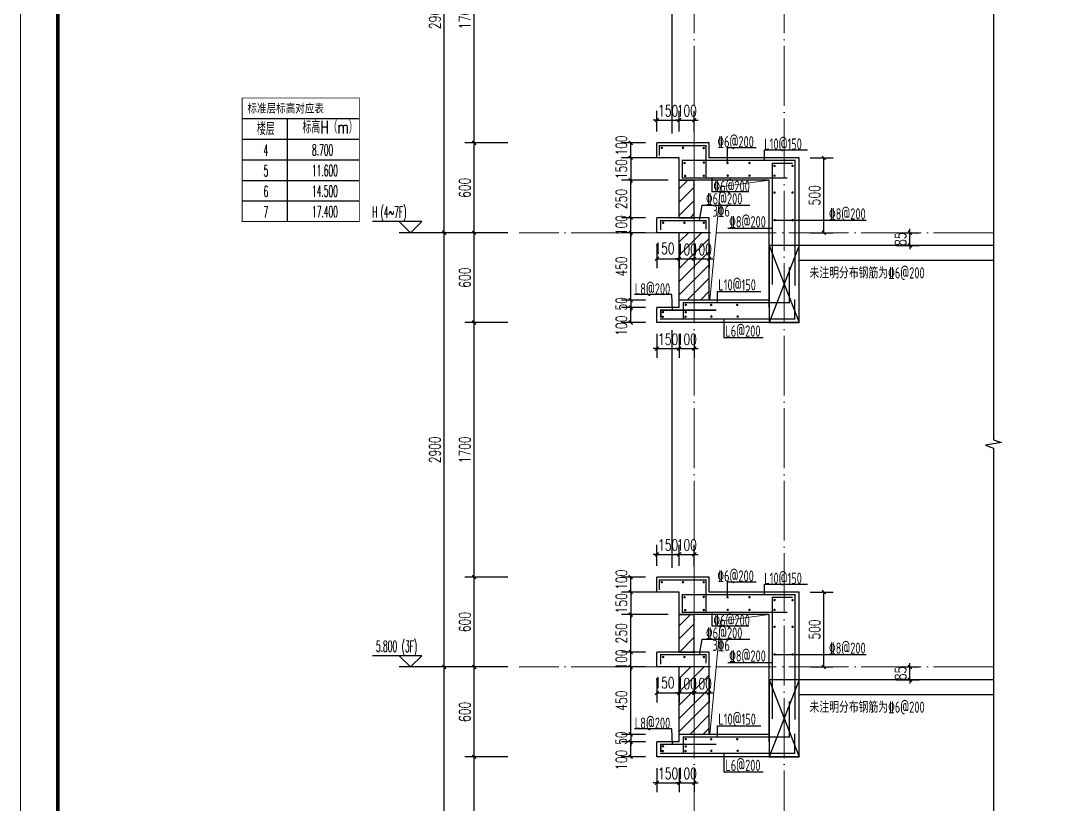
# Model space of a CAD drawing. Extents: x -1712635 to -854203, y -534641 to -21985.
# Drawn here: x -1029527 to -1022681, y -159009 to -153773 of the extents above; entities that cross this region are included whole.
import ezdxf

# ---------------------------------------------------------------- set-up
doc = ezdxf.new("R2010")
doc.units = 0
doc.header["$LTSCALE"] = 1000
doc.linetypes.add('DOTE', pattern=[2.42, 2, -0.2, 0.02, -0.2])
doc.layers.get('0').update_dxf_attribs({"linetype": 'CONTINUOUS'})
doc.layers.get('Defpoints').update_dxf_attribs({"linetype": 'CONTINUOUS'})
for name, color, linetype in [('C-Sheet-图框', 101, 'CONTINUOUS'), ('DIM_ELEV', 3, 'CONTINUOUS'), ('DIM_SYMB', 3, 'CONTINUOUS'), ('PUB_DIM', 3, 'CONTINUOUS'), ('PUB_TEXT', 2, 'CONTINUOUS'), ('REIN', 6, 'CONTINUOUS'), ('S-大样-砼线', 7, 'CONTINUOUS'), ('S-引出线', 40, 'CONTINUOUS'), ('TEXT', 2, 'CONTINUOUS'), ('WALL', 2, 'CONTINUOUS'), ('看线', 251, 'CONTINUOUS')]:
    doc.layers.add(name, color=color, linetype=linetype)
for name, color, linetype, lineweight in [('DOTE', 19, 'DOTE', 9), ('PUB_HATCH', 8, 'CONTINUOUS', 9), ('图框', 9, 'CONTINUOUS', 18), ('立面-洞口示意', 152, 'CONTINUOUS', 13)]:
    doc.layers.add(name, color=color, linetype=linetype, lineweight=lineweight)
doc.styles.add('_TCH_DIM', font='SIMPLEX.shx', dxfattribs={"width": 0.7, "bigfont": 'GBCBIG.shx'})
doc.styles.add('_TCH_DIM_T3', font='SIMPLEX', dxfattribs={"width": 0.705882, "bigfont": 'GBCBIG'})
doc.styles.add('TSSD_REIN', font='tssdeng.shx', dxfattribs={"width": 0.7, "height": 300, "bigfont": 'tssdchn.shx'})
doc.styles.add('w', font='tssdeng.shx', dxfattribs={"width": 0.8, "bigfont": 'tssdchn.shx'})
doc.styles.add('宋体', font='', dxfattribs={"height": 50})
doc.styles.get('宋体').set_extended_font_data('SimSun')
doc.dimstyles.new('_TCH_ARCH&&25', dxfattribs={"dimtxt": 74.375, "dimasz": 25, "dimexe": 62.5, "dimexo": 75, "dimgap": 25, "dimtad": 1, "dimdec": 0, "dimzin": 0, "dimdsep": 46, "dimtxsty": '_TCH_DIM_T3', "dimblk": 'ARCHTICK', "dimcen": 0.09, "dimclrt": 7, "dimazin": 0, "dimtfac": 1, "dimtdec": 0, "dimtix": 1, "dimtmove": 2, "dimatfit": 3, "dimldrblk": 'ARCHTICK', "dimfxl": 0, "dimtolj": 1, "dimtzin": 0, "dimarcsym": 0})
pattern_1 = [(45, (0, 44.88), (-44.1941915, 44.1941915), [])]

# ---------------------------------------------------------------- blocks, each defined once
blk = doc.blocks.new('GFDDDDRG')
at = {"layer": '图框'}
blk.add_lwpolyline([(923310, -107437), (923310, -159999), (893610, -159999), (893610, -107437)], close=True, dxfattribs=at)
blk.add_lwpolyline([(923310, -107437), (923310, -159999), (893610, -159999), (893610, -107437)], close=True, dxfattribs=at)
at = {"layer": '图框', "const_width": 50}
blk.add_lwpolyline([(894110, -159499), (922810, -159499), (922810, -108687), (894110, -108687)], close=True, dxfattribs=at)
blk = doc.blocks.new('_ArchTick')
at = {"color": 0, "const_width": 0.35}
blk.add_lwpolyline([(-0.5, -0.5), (0.5, 0.5)], dxfattribs=at)
blk = doc.blocks.new('*D2967')
at = {"layer": 'Defpoints', "color": 0}
for p in [(-1026496.6, -158690.5), (-1026196.6, -158690.5), (-1026196.6, -160390.5)]:
    blk.add_point(p, dxfattribs=at)
at = {"layer": 'PUB_DIM', "color": 0, "lineweight": -2}
for p, q in [((-1026271.6, -158690.5), (-1026559.1, -158690.5)), ((-1026496.6, -160390.5), (-1026496.6, -158690.5)), ((-1026271.6, -160390.5), (-1026559.1, -160390.5))]:
    blk.add_line(p, q, dxfattribs=at)
at = {"layer": 'PUB_DIM', "color": 0, "lineweight": -2, "xscale": 25, "yscale": 25, "zscale": 25}
for p, rotation in [((-1026496.6, -158690.5), 90), ((-1026496.6, -160390.5), 270)]:
    blk.add_blockref('_ArchTick', p, dxfattribs=dict(at, rotation=rotation))
at = {"layer": 'PUB_DIM', "color": 7, "insert": (-1026558.8, -159540.5), "char_height": 74.38, "attachment_point": 5, "rotation": 90, "style": '_TCH_DIM_T3'}
blk.add_mtext('\\A1;1700', dxfattribs=at)
blk = doc.blocks.new('*D2968')
at = {"layer": 'Defpoints', "color": 0}
for p in [(-1026496.6, -158090.5), (-1026196.6, -158090.5), (-1026196.6, -158690.5)]:
    blk.add_point(p, dxfattribs=at)
at = {"layer": 'PUB_DIM', "color": 0, "lineweight": -2}
for p, q in [((-1026271.6, -158090.5), (-1026559.1, -158090.5)), ((-1026496.6, -158690.5), (-1026496.6, -158090.5)), ((-1026271.6, -158690.5), (-1026559.1, -158690.5))]:
    blk.add_line(p, q, dxfattribs=at)
at = {"layer": 'PUB_DIM', "color": 0, "lineweight": -2, "xscale": 25, "yscale": 25, "zscale": 25}
for p, rotation in [((-1026496.6, -158090.5), 90), ((-1026496.6, -158690.5), 270)]:
    blk.add_blockref('_ArchTick', p, dxfattribs=dict(at, rotation=rotation))
at = {"layer": 'PUB_DIM', "color": 7, "insert": (-1026558.8, -158390.5), "char_height": 74.38, "attachment_point": 5, "rotation": 90, "style": '_TCH_DIM_T3'}
blk.add_mtext('\\A1;600', dxfattribs=at)
blk = doc.blocks.new('*D2969')
at = {"layer": 'Defpoints', "color": 0}
for p in [(-1026496.6, -157490.5), (-1026196.6, -157490.5), (-1026196.6, -158090.5)]:
    blk.add_point(p, dxfattribs=at)
at = {"layer": 'PUB_DIM', "color": 0, "lineweight": -2}
for p, q in [((-1026271.6, -157490.5), (-1026559.1, -157490.5)), ((-1026496.6, -158090.5), (-1026496.6, -157490.5)), ((-1026271.6, -158090.5), (-1026559.1, -158090.5))]:
    blk.add_line(p, q, dxfattribs=at)
at = {"layer": 'PUB_DIM', "color": 0, "lineweight": -2, "xscale": 25, "yscale": 25, "zscale": 25}
for p, rotation in [((-1026496.6, -157490.5), 90), ((-1026496.6, -158090.5), 270)]:
    blk.add_blockref('_ArchTick', p, dxfattribs=dict(at, rotation=rotation))
at = {"layer": 'PUB_DIM', "color": 7, "insert": (-1026558.8, -157790.5), "char_height": 74.38, "attachment_point": 5, "rotation": 90, "style": '_TCH_DIM_T3'}
blk.add_mtext('\\A1;600', dxfattribs=at)
blk = doc.blocks.new('*D2970')
at = {"layer": 'Defpoints', "color": 0}
for p in [(-1026496.6, -155790.5), (-1026196.6, -155790.5), (-1026196.6, -157490.5)]:
    blk.add_point(p, dxfattribs=at)
at = {"layer": 'PUB_DIM', "color": 0, "lineweight": -2}
for p, q in [((-1026271.6, -155790.5), (-1026559.1, -155790.5)), ((-1026496.6, -157490.5), (-1026496.6, -155790.5)), ((-1026271.6, -157490.5), (-1026559.1, -157490.5))]:
    blk.add_line(p, q, dxfattribs=at)
at = {"layer": 'PUB_DIM', "color": 0, "lineweight": -2, "xscale": 25, "yscale": 25, "zscale": 25}
for p, rotation in [((-1026496.6, -155790.5), 90), ((-1026496.6, -157490.5), 270)]:
    blk.add_blockref('_ArchTick', p, dxfattribs=dict(at, rotation=rotation))
at = {"layer": 'PUB_DIM', "color": 7, "insert": (-1026558.8, -156640.5), "char_height": 74.38, "attachment_point": 5, "rotation": 90, "style": '_TCH_DIM_T3'}
blk.add_mtext('\\A1;1700', dxfattribs=at)
blk = doc.blocks.new('*D2971')
at = {"layer": 'Defpoints', "color": 0}
for p in [(-1026496.6, -155190.5), (-1026196.6, -155190.5), (-1026196.6, -155790.5)]:
    blk.add_point(p, dxfattribs=at)
at = {"layer": 'PUB_DIM', "color": 0, "lineweight": -2}
for p, q in [((-1026271.6, -155190.5), (-1026559.1, -155190.5)), ((-1026496.6, -155790.5), (-1026496.6, -155190.5)), ((-1026271.6, -155790.5), (-1026559.1, -155790.5))]:
    blk.add_line(p, q, dxfattribs=at)
at = {"layer": 'PUB_DIM', "color": 0, "lineweight": -2, "xscale": 25, "yscale": 25, "zscale": 25}
for p, rotation in [((-1026496.6, -155190.5), 90), ((-1026496.6, -155790.5), 270)]:
    blk.add_blockref('_ArchTick', p, dxfattribs=dict(at, rotation=rotation))
at = {"layer": 'PUB_DIM', "color": 7, "insert": (-1026558.8, -155490.5), "char_height": 74.38, "attachment_point": 5, "rotation": 90, "style": '_TCH_DIM_T3'}
blk.add_mtext('\\A1;600', dxfattribs=at)
blk = doc.blocks.new('*D2972')
at = {"layer": 'Defpoints', "color": 0}
for p in [(-1026496.6, -154590.5), (-1026196.6, -154590.5), (-1026196.6, -155190.5)]:
    blk.add_point(p, dxfattribs=at)
at = {"layer": 'PUB_DIM', "color": 0, "lineweight": -2}
for p, q in [((-1026271.6, -154590.5), (-1026559.1, -154590.5)), ((-1026496.6, -155190.5), (-1026496.6, -154590.5)), ((-1026271.6, -155190.5), (-1026559.1, -155190.5))]:
    blk.add_line(p, q, dxfattribs=at)
at = {"layer": 'PUB_DIM', "color": 0, "lineweight": -2, "xscale": 25, "yscale": 25, "zscale": 25}
for p, rotation in [((-1026496.6, -154590.5), 90), ((-1026496.6, -155190.5), 270)]:
    blk.add_blockref('_ArchTick', p, dxfattribs=dict(at, rotation=rotation))
at = {"layer": 'PUB_DIM', "color": 7, "insert": (-1026558.8, -154890.5), "char_height": 74.38, "attachment_point": 5, "rotation": 90, "style": '_TCH_DIM_T3'}
blk.add_mtext('\\A1;600', dxfattribs=at)
blk = doc.blocks.new('*D2973')
at = {"layer": 'Defpoints', "color": 0}
for p in [(-1026496.6, -152890.5), (-1026196.6, -152890.5), (-1026196.6, -154590.5)]:
    blk.add_point(p, dxfattribs=at)
at = {"layer": 'PUB_DIM', "color": 0, "lineweight": -2}
for p, q in [((-1026271.6, -152890.5), (-1026559.1, -152890.5)), ((-1026496.6, -154590.5), (-1026496.6, -152890.5)), ((-1026271.6, -154590.5), (-1026559.1, -154590.5))]:
    blk.add_line(p, q, dxfattribs=at)
at = {"layer": 'PUB_DIM', "color": 0, "lineweight": -2, "xscale": 25, "yscale": 25, "zscale": 25}
for p, rotation in [((-1026496.6, -152890.5), 90), ((-1026496.6, -154590.5), 270)]:
    blk.add_blockref('_ArchTick', p, dxfattribs=dict(at, rotation=rotation))
at = {"layer": 'PUB_DIM', "color": 7, "insert": (-1026558.8, -153740.5), "char_height": 74.38, "attachment_point": 5, "rotation": 90, "style": '_TCH_DIM_T3'}
blk.add_mtext('\\A1;1700', dxfattribs=at)
blk = doc.blocks.new('*D2979')
at = {"layer": 'Defpoints', "color": 0}
for p in [(-1026696.6, -158090.5), (-1026196.6, -158090.5), (-1026196.6, -160990.5)]:
    blk.add_point(p, dxfattribs=at)
at = {"layer": 'PUB_DIM', "color": 0, "lineweight": -2}
for p, q in [((-1026271.6, -158090.5), (-1026759.1, -158090.5)), ((-1026696.6, -160990.5), (-1026696.6, -158090.5)), ((-1026271.6, -160990.5), (-1026759.1, -160990.5))]:
    blk.add_line(p, q, dxfattribs=at)
at = {"layer": 'PUB_DIM', "color": 0, "lineweight": -2, "xscale": 25, "yscale": 25, "zscale": 25}
for p, rotation in [((-1026696.6, -158090.5), 90), ((-1026696.6, -160990.5), 270)]:
    blk.add_blockref('_ArchTick', p, dxfattribs=dict(at, rotation=rotation))
at = {"layer": 'PUB_DIM', "color": 7, "insert": (-1026758.8, -159540.5), "char_height": 74.38, "attachment_point": 5, "rotation": 90, "style": '_TCH_DIM_T3'}
blk.add_mtext('\\A1;2900', dxfattribs=at)
blk = doc.blocks.new('*D2980')
at = {"layer": 'Defpoints', "color": 0}
for p in [(-1026696.6, -155190.5), (-1026196.6, -155190.5), (-1026196.6, -158090.5)]:
    blk.add_point(p, dxfattribs=at)
at = {"layer": 'PUB_DIM', "color": 0, "lineweight": -2}
for p, q in [((-1026271.6, -155190.5), (-1026759.1, -155190.5)), ((-1026696.6, -158090.5), (-1026696.6, -155190.5)), ((-1026271.6, -158090.5), (-1026759.1, -158090.5))]:
    blk.add_line(p, q, dxfattribs=at)
at = {"layer": 'PUB_DIM', "color": 0, "lineweight": -2, "xscale": 25, "yscale": 25, "zscale": 25}
for p, rotation in [((-1026696.6, -155190.5), 90), ((-1026696.6, -158090.5), 270)]:
    blk.add_blockref('_ArchTick', p, dxfattribs=dict(at, rotation=rotation))
at = {"layer": 'PUB_DIM', "color": 7, "insert": (-1026758.8, -156640.5), "char_height": 74.38, "attachment_point": 5, "rotation": 90, "style": '_TCH_DIM_T3'}
blk.add_mtext('\\A1;2900', dxfattribs=at)
blk = doc.blocks.new('*D2981')
at = {"layer": 'Defpoints', "color": 0}
for p in [(-1026696.6, -152290.5), (-1026196.6, -152290.5), (-1026196.6, -155190.5)]:
    blk.add_point(p, dxfattribs=at)
at = {"layer": 'PUB_DIM', "color": 0, "lineweight": -2}
for p, q in [((-1026271.6, -152290.5), (-1026759.1, -152290.5)), ((-1026696.6, -155190.5), (-1026696.6, -152290.5)), ((-1026271.6, -155190.5), (-1026759.1, -155190.5))]:
    blk.add_line(p, q, dxfattribs=at)
at = {"layer": 'PUB_DIM', "color": 0, "lineweight": -2, "xscale": 25, "yscale": 25, "zscale": 25}
for p, rotation in [((-1026696.6, -152290.5), 90), ((-1026696.6, -155190.5), 270)]:
    blk.add_blockref('_ArchTick', p, dxfattribs=dict(at, rotation=rotation))
at = {"layer": 'PUB_DIM', "color": 7, "insert": (-1026758.8, -153740.5), "char_height": 74.38, "attachment_point": 5, "rotation": 90, "style": '_TCH_DIM_T3'}
blk.add_mtext('\\A1;2900', dxfattribs=at)
blk = doc.blocks.new('20210902.15310509')
at = {"layer": 'DOTE', "color": 1, "linetype": 'DOTE', "ltscale": 0.2}
for p, q in [((79213.2, -133245.9), (79213.2, -115565.9)), ((79813.2, -133245.9), (79813.2, -115565.9)), ((81211.7, -123445.9), (78043, -123445.9)), ((81211.7, -126345.9), (78043, -126345.9))]:
    blk.add_line(p, q, dxfattribs=at)
blk = doc.blocks.new('*D2781')
at = {"layer": 'Defpoints', "color": 0}
for p in [(1114128.3, 465143.4), (1114278.3, 465143.4), (1114278.3, 464969.7)]:
    blk.add_point(p, dxfattribs=at)
at = {"layer": 'PUB_DIM', "color": 0, "lineweight": -2}
for p, q in [((1114128.3, 465068.4), (1114128.3, 464907.2)), ((1114278.3, 465068.4), (1114278.3, 464907.2)), ((1114128.3, 464969.7), (1114278.3, 464969.7))]:
    blk.add_line(p, q, dxfattribs=at)
at = {"layer": 'PUB_DIM', "color": 0, "lineweight": -2, "xscale": 25, "yscale": 25, "zscale": 25, "rotation": 180}
blk.add_blockref('_ArchTick', (1114128.3, 464969.7), dxfattribs=at)
at = {"layer": 'PUB_DIM', "color": 0, "lineweight": -2, "xscale": 25, "yscale": 25, "zscale": 25}
blk.add_blockref('_ArchTick', (1114278.3, 464969.7), dxfattribs=at)
at = {"layer": 'PUB_DIM', "color": 7, "insert": (1114178.9, 465038.4), "char_height": 74.38, "attachment_point": 5, "style": '_TCH_DIM_T3'}
blk.add_mtext('\\A1;150', dxfattribs=at)
blk = doc.blocks.new('*D2782')
at = {"layer": 'Defpoints', "color": 0}
for p in [(1114278.3, 465143.4), (1114378.3, 465143.4), (1114378.3, 464969.7)]:
    blk.add_point(p, dxfattribs=at)
at = {"layer": 'PUB_DIM', "color": 0, "lineweight": -2}
for p, q in [((1114278.3, 465068.4), (1114278.3, 464907.2)), ((1114378.3, 465068.4), (1114378.3, 464907.2)), ((1114278.3, 464969.7), (1114253.3, 464969.7)), ((1114278.3, 464969.7), (1114378.3, 464969.7)), ((1114378.3, 464969.7), (1114403.3, 464969.7))]:
    blk.add_line(p, q, dxfattribs=at)
at = {"layer": 'PUB_DIM', "color": 0, "lineweight": -2, "xscale": 25, "yscale": 25, "zscale": 25}
blk.add_blockref('_ArchTick', (1114278.3, 464969.7), dxfattribs=at)
at = {"layer": 'PUB_DIM', "color": 0, "lineweight": -2, "xscale": 25, "yscale": 25, "zscale": 25, "rotation": 180}
blk.add_blockref('_ArchTick', (1114378.3, 464969.7), dxfattribs=at)
at = {"layer": 'PUB_DIM', "color": 7, "insert": (1114328.3, 465031.8), "char_height": 74.38, "attachment_point": 5, "style": '_TCH_DIM_T3'}
blk.add_mtext('\\A1;100', dxfattribs=at)
blk = doc.blocks.new('*D2783')
at = {"layer": 'Defpoints', "color": 0}
for p in [(1114378.3, 465143.4), (1114478.3, 465143.4), (1114478.3, 464969.7)]:
    blk.add_point(p, dxfattribs=at)
at = {"layer": 'PUB_DIM', "color": 0, "lineweight": -2}
for p, q in [((1114378.3, 465068.4), (1114378.3, 464907.2)), ((1114478.3, 465068.4), (1114478.3, 464907.2)), ((1114378.3, 464969.7), (1114353.3, 464969.7)), ((1114378.3, 464969.7), (1114478.3, 464969.7)), ((1114478.3, 464969.7), (1114503.3, 464969.7))]:
    blk.add_line(p, q, dxfattribs=at)
at = {"layer": 'PUB_DIM', "color": 0, "lineweight": -2, "xscale": 25, "yscale": 25, "zscale": 25}
blk.add_blockref('_ArchTick', (1114378.3, 464969.7), dxfattribs=at)
at = {"layer": 'PUB_DIM', "color": 0, "lineweight": -2, "xscale": 25, "yscale": 25, "zscale": 25, "rotation": 180}
blk.add_blockref('_ArchTick', (1114478.3, 464969.7), dxfattribs=at)
at = {"layer": 'PUB_DIM', "color": 7, "insert": (1114428.3, 465031.8), "char_height": 74.38, "attachment_point": 5, "style": '_TCH_DIM_T3'}
blk.add_mtext('\\A1;100', dxfattribs=at)
blk = doc.blocks.new('*D2784')
at = {"layer": 'Defpoints', "color": 0}
for p in [(1115078.3, 465643.4), (1115244.2, 465643.4), (1115078.3, 465143.4)]:
    blk.add_point(p, dxfattribs=at)
at = {"layer": 'PUB_DIM', "color": 0, "lineweight": -2}
for p, q in [((1115153.3, 465643.4), (1115306.7, 465643.4)), ((1115244.2, 465143.4), (1115244.2, 465643.4)), ((1115153.3, 465143.4), (1115306.7, 465143.4))]:
    blk.add_line(p, q, dxfattribs=at)
at = {"layer": 'PUB_DIM', "color": 0, "lineweight": -2, "xscale": 25, "yscale": 25, "zscale": 25}
for p, rotation in [((1115244.2, 465643.4), 90), ((1115244.2, 465143.4), 270)]:
    blk.add_blockref('_ArchTick', p, dxfattribs=dict(at, rotation=rotation))
at = {"layer": 'PUB_DIM', "color": 7, "insert": (1115182, 465393.4), "char_height": 74.38, "attachment_point": 5, "rotation": 90, "style": '_TCH_DIM_T3'}
blk.add_mtext('\\A1;500', dxfattribs=at)
blk = doc.blocks.new('*D2785')
at = {"layer": 'Defpoints', "color": 0}
for p in [(1113953.7, 465743.4), (1114128.3, 465743.4), (1114128.3, 465643.4)]:
    blk.add_point(p, dxfattribs=at)
at = {"layer": 'PUB_DIM', "color": 0, "lineweight": -2}
for p, q in [((1114053.3, 465743.4), (1113891.2, 465743.4)), ((1113953.7, 465643.4), (1113953.7, 465743.4)), ((1114053.3, 465643.4), (1113891.2, 465643.4))]:
    blk.add_line(p, q, dxfattribs=at)
at = {"layer": 'PUB_DIM', "color": 0, "lineweight": -2, "xscale": 25, "yscale": 25, "zscale": 25}
for p, rotation in [((1113953.7, 465743.4), 90), ((1113953.7, 465643.4), 270)]:
    blk.add_blockref('_ArchTick', p, dxfattribs=dict(at, rotation=rotation))
at = {"layer": 'PUB_DIM', "color": 7, "insert": (1113891.5, 465726.1), "char_height": 74.38, "attachment_point": 5, "rotation": 90, "style": '_TCH_DIM_T3'}
blk.add_mtext('\\A1;100', dxfattribs=at)
blk = doc.blocks.new('*D2786')
at = {"layer": 'Defpoints', "color": 0}
for p in [(1113953.7, 465493.4), (1114128.3, 465493.4), (1114128.3, 465243.4)]:
    blk.add_point(p, dxfattribs=at)
at = {"layer": 'PUB_DIM', "color": 0, "lineweight": -2}
for p, q in [((1114053.3, 465493.4), (1113891.2, 465493.4)), ((1113953.7, 465243.4), (1113953.7, 465493.4)), ((1114053.3, 465243.4), (1113891.2, 465243.4))]:
    blk.add_line(p, q, dxfattribs=at)
at = {"layer": 'PUB_DIM', "color": 0, "lineweight": -2, "xscale": 25, "yscale": 25, "zscale": 25}
for p, rotation in [((1113953.7, 465493.4), 90), ((1113953.7, 465243.4), 270)]:
    blk.add_blockref('_ArchTick', p, dxfattribs=dict(at, rotation=rotation))
at = {"layer": 'PUB_DIM', "color": 7, "insert": (1113891.5, 465368.4), "char_height": 74.38, "attachment_point": 5, "rotation": 90, "style": '_TCH_DIM_T3'}
blk.add_mtext('\\A1;250', dxfattribs=at)
blk = doc.blocks.new('*D2787')
at = {"layer": 'Defpoints', "color": 0}
for p in [(1113953.7, 465243.4), (1114128.3, 465243.4), (1114128.3, 465143.4)]:
    blk.add_point(p, dxfattribs=at)
at = {"layer": 'PUB_DIM', "color": 0, "lineweight": -2}
for p, q in [((1113953.7, 465243.4), (1113953.7, 465268.4)), ((1114053.3, 465243.4), (1113891.2, 465243.4)), ((1113953.7, 465143.4), (1113953.7, 465243.4)), ((1114053.3, 465143.4), (1113891.2, 465143.4)), ((1113953.7, 465143.4), (1113953.7, 465118.4))]:
    blk.add_line(p, q, dxfattribs=at)
at = {"layer": 'PUB_DIM', "color": 0, "lineweight": -2, "xscale": 25, "yscale": 25, "zscale": 25}
for p, rotation in [((1113953.7, 465243.4), 270), ((1113953.7, 465143.4), 90)]:
    blk.add_blockref('_ArchTick', p, dxfattribs=dict(at, rotation=rotation))
at = {"layer": 'PUB_DIM', "color": 7, "insert": (1113891.5, 465193.4), "char_height": 74.38, "attachment_point": 5, "rotation": 90, "style": '_TCH_DIM_T3'}
blk.add_mtext('\\A1;100', dxfattribs=at)
blk = doc.blocks.new('*D2788')
at = {"layer": 'Defpoints', "color": 0}
for p in [(1113953.7, 465143.4), (1114128.3, 465143.4), (1114128.3, 464693.4)]:
    blk.add_point(p, dxfattribs=at)
at = {"layer": 'PUB_DIM', "color": 0, "lineweight": -2}
for p, q in [((1114053.3, 465143.4), (1113891.2, 465143.4)), ((1113953.7, 464693.4), (1113953.7, 465143.4)), ((1114053.3, 464693.4), (1113891.2, 464693.4))]:
    blk.add_line(p, q, dxfattribs=at)
at = {"layer": 'PUB_DIM', "color": 0, "lineweight": -2, "xscale": 25, "yscale": 25, "zscale": 25}
for p, rotation in [((1113953.7, 465143.4), 90), ((1113953.7, 464693.4), 270)]:
    blk.add_blockref('_ArchTick', p, dxfattribs=dict(at, rotation=rotation))
at = {"layer": 'PUB_DIM', "color": 7, "insert": (1113891.5, 464918.4), "char_height": 74.38, "attachment_point": 5, "rotation": 90, "style": '_TCH_DIM_T3'}
blk.add_mtext('\\A1;450', dxfattribs=at)
blk = doc.blocks.new('*D2789')
at = {"layer": 'Defpoints', "color": 0}
for p in [(1113953.7, 464643.4), (1114128.3, 464643.4), (1114128.3, 464543.4)]:
    blk.add_point(p, dxfattribs=at)
at = {"layer": 'PUB_DIM', "color": 0, "lineweight": -2}
for p, q in [((1114053.3, 464643.4), (1113891.2, 464643.4)), ((1113953.7, 464543.4), (1113953.7, 464643.4)), ((1114053.3, 464543.4), (1113891.2, 464543.4))]:
    blk.add_line(p, q, dxfattribs=at)
at = {"layer": 'PUB_DIM', "color": 0, "lineweight": -2, "xscale": 25, "yscale": 25, "zscale": 25}
for p, rotation in [((1113953.7, 464643.4), 90), ((1113953.7, 464543.4), 270)]:
    blk.add_blockref('_ArchTick', p, dxfattribs=dict(at, rotation=rotation))
at = {"layer": 'PUB_DIM', "color": 7, "insert": (1113891.5, 464522.7), "char_height": 74.38, "attachment_point": 5, "rotation": 90, "style": '_TCH_DIM_T3'}
blk.add_mtext('\\A1;100', dxfattribs=at)
blk = doc.blocks.new('*D2790')
at = {"layer": 'Defpoints', "color": 0}
for p in [(1114128.3, 464543.4), (1114278.3, 464543.4), (1114278.3, 464369.7)]:
    blk.add_point(p, dxfattribs=at)
at = {"layer": 'PUB_DIM', "color": 0, "lineweight": -2}
for p, q in [((1114128.3, 464468.4), (1114128.3, 464307.2)), ((1114278.3, 464468.4), (1114278.3, 464307.2)), ((1114128.3, 464369.7), (1114103.3, 464369.7)), ((1114128.3, 464369.7), (1114278.3, 464369.7)), ((1114278.3, 464369.7), (1114303.3, 464369.7))]:
    blk.add_line(p, q, dxfattribs=at)
at = {"layer": 'PUB_DIM', "color": 0, "lineweight": -2, "xscale": 25, "yscale": 25, "zscale": 25}
blk.add_blockref('_ArchTick', (1114128.3, 464369.7), dxfattribs=at)
at = {"layer": 'PUB_DIM', "color": 0, "lineweight": -2, "xscale": 25, "yscale": 25, "zscale": 25, "rotation": 180}
blk.add_blockref('_ArchTick', (1114278.3, 464369.7), dxfattribs=at)
at = {"layer": 'PUB_DIM', "color": 7, "insert": (1114203.3, 464431.8), "char_height": 74.38, "attachment_point": 5, "style": '_TCH_DIM_T3'}
blk.add_mtext('\\A1;150', dxfattribs=at)
blk = doc.blocks.new('*D2791')
at = {"layer": 'Defpoints', "color": 0}
for p in [(1114278.3, 464543.4), (1114378.3, 464543.4), (1114378.3, 464369.7)]:
    blk.add_point(p, dxfattribs=at)
at = {"layer": 'PUB_DIM', "color": 0, "lineweight": -2}
for p, q in [((1114278.3, 464468.4), (1114278.3, 464307.2)), ((1114378.3, 464468.4), (1114378.3, 464307.2)), ((1114278.3, 464369.7), (1114253.3, 464369.7)), ((1114278.3, 464369.7), (1114378.3, 464369.7)), ((1114378.3, 464369.7), (1114403.3, 464369.7))]:
    blk.add_line(p, q, dxfattribs=at)
at = {"layer": 'PUB_DIM', "color": 0, "lineweight": -2, "xscale": 25, "yscale": 25, "zscale": 25}
blk.add_blockref('_ArchTick', (1114278.3, 464369.7), dxfattribs=at)
at = {"layer": 'PUB_DIM', "color": 0, "lineweight": -2, "xscale": 25, "yscale": 25, "zscale": 25, "rotation": 180}
blk.add_blockref('_ArchTick', (1114378.3, 464369.7), dxfattribs=at)
at = {"layer": 'PUB_DIM', "color": 7, "insert": (1114328.3, 464431.8), "char_height": 74.38, "attachment_point": 5, "style": '_TCH_DIM_T3'}
blk.add_mtext('\\A1;100', dxfattribs=at)
blk = doc.blocks.new('*D2792')
at = {"layer": 'Defpoints', "color": 0}
for p in [(1114278.3, 465895.7), (1114128.3, 465743.4), (1114278.3, 465743.4)]:
    blk.add_point(p, dxfattribs=at)
at = {"layer": 'PUB_DIM', "color": 0, "lineweight": -2}
for p, q in [((1114128.3, 465818.4), (1114128.3, 465958.2)), ((1114278.3, 465818.4), (1114278.3, 465958.2)), ((1114128.3, 465895.7), (1114103.3, 465895.7)), ((1114128.3, 465895.7), (1114278.3, 465895.7)), ((1114278.3, 465895.7), (1114303.3, 465895.7))]:
    blk.add_line(p, q, dxfattribs=at)
at = {"layer": 'PUB_DIM', "color": 0, "lineweight": -2, "xscale": 25, "yscale": 25, "zscale": 25}
blk.add_blockref('_ArchTick', (1114128.3, 465895.7), dxfattribs=at)
at = {"layer": 'PUB_DIM', "color": 0, "lineweight": -2, "xscale": 25, "yscale": 25, "zscale": 25, "rotation": 180}
blk.add_blockref('_ArchTick', (1114278.3, 465895.7), dxfattribs=at)
at = {"layer": 'PUB_DIM', "color": 7, "insert": (1114203.3, 465957.9), "char_height": 74.38, "attachment_point": 5, "style": '_TCH_DIM_T3'}
blk.add_mtext('\\A1;150', dxfattribs=at)
blk = doc.blocks.new('*D2793')
at = {"layer": 'Defpoints', "color": 0}
for p in [(1114378.3, 465895.7), (1114278.3, 465743.4), (1114378.3, 465743.4)]:
    blk.add_point(p, dxfattribs=at)
at = {"layer": 'PUB_DIM', "color": 0, "lineweight": -2}
for p, q in [((1114278.3, 465818.4), (1114278.3, 465958.2)), ((1114378.3, 465818.4), (1114378.3, 465958.2)), ((1114278.3, 465895.7), (1114253.3, 465895.7)), ((1114278.3, 465895.7), (1114378.3, 465895.7)), ((1114378.3, 465895.7), (1114403.3, 465895.7))]:
    blk.add_line(p, q, dxfattribs=at)
at = {"layer": 'PUB_DIM', "color": 0, "lineweight": -2, "xscale": 25, "yscale": 25, "zscale": 25}
blk.add_blockref('_ArchTick', (1114278.3, 465895.7), dxfattribs=at)
at = {"layer": 'PUB_DIM', "color": 0, "lineweight": -2, "xscale": 25, "yscale": 25, "zscale": 25, "rotation": 180}
blk.add_blockref('_ArchTick', (1114378.3, 465895.7), dxfattribs=at)
at = {"layer": 'PUB_DIM', "color": 7, "insert": (1114328.3, 465957.9), "char_height": 74.38, "attachment_point": 5, "style": '_TCH_DIM_T3'}
blk.add_mtext('\\A1;100', dxfattribs=at)
blk = doc.blocks.new('*D2794')
at = {"layer": 'Defpoints', "color": 0}
for p in [(1115652.5, 465143.4), (1115818.5, 465143.4), (1115652.5, 465058.4)]:
    blk.add_point(p, dxfattribs=at)
at = {"layer": 'PUB_DIM', "color": 0, "lineweight": -2}
for p, q in [((1115727.5, 465143.4), (1115881, 465143.4)), ((1115818.5, 465143.4), (1115818.5, 465168.4)), ((1115818.5, 465058.4), (1115818.5, 465143.4)), ((1115727.5, 465058.4), (1115881, 465058.4)), ((1115818.5, 465058.4), (1115818.5, 465033.4))]:
    blk.add_line(p, q, dxfattribs=at)
at = {"layer": 'PUB_DIM', "color": 0, "lineweight": -2, "xscale": 25, "yscale": 25, "zscale": 25}
for p, rotation in [((1115818.5, 465143.4), 270), ((1115818.5, 465058.4), 90)]:
    blk.add_blockref('_ArchTick', p, dxfattribs=dict(at, rotation=rotation))
at = {"layer": 'PUB_DIM', "color": 7, "insert": (1115756.3, 465100.9), "char_height": 74.38, "attachment_point": 5, "rotation": 90, "style": '_TCH_DIM_T3'}
blk.add_mtext('\\A1;85', dxfattribs=at)
blk = doc.blocks.new('*D2795')
at = {"layer": 'Defpoints', "color": 0}
for p in [(1114278.3, 465643.4), (1113953.7, 465493.4), (1114278.3, 465493.4)]:
    blk.add_point(p, dxfattribs=at)
at = {"layer": 'PUB_DIM', "color": 0, "lineweight": -2}
for p, q in [((1113953.7, 465643.4), (1113953.7, 465668.4)), ((1114203.3, 465643.4), (1113891.2, 465643.4)), ((1113953.7, 465643.4), (1113953.7, 465493.4)), ((1114203.3, 465493.4), (1113891.2, 465493.4)), ((1113953.7, 465493.4), (1113953.7, 465468.4))]:
    blk.add_line(p, q, dxfattribs=at)
at = {"layer": 'PUB_DIM', "color": 0, "lineweight": -2, "xscale": 25, "yscale": 25, "zscale": 25}
for p, rotation in [((1113953.7, 465643.4), 270), ((1113953.7, 465493.4), 90)]:
    blk.add_blockref('_ArchTick', p, dxfattribs=dict(at, rotation=rotation))
at = {"layer": 'PUB_DIM', "color": 7, "insert": (1113891.5, 465568.4), "char_height": 74.38, "attachment_point": 5, "rotation": 90, "style": '_TCH_DIM_T3'}
blk.add_mtext('\\A1;150', dxfattribs=at)
blk = doc.blocks.new('*D2780')
at = {"layer": 'Defpoints', "color": 0}
for p in [(1113953.7, 464643.4), (1114128.3, 464693.4), (1114128.3, 464643.4)]:
    blk.add_point(p, dxfattribs=at)
at = {"layer": 'PUB_DIM', "color": 0, "lineweight": -2}
for p, q in [((1113953.7, 464693.4), (1113953.7, 464718.4)), ((1114053.3, 464693.4), (1113891.2, 464693.4)), ((1114053.3, 464643.4), (1113891.2, 464643.4)), ((1113953.7, 464693.4), (1113953.7, 464643.4)), ((1113953.7, 464643.4), (1113953.7, 464618.4))]:
    blk.add_line(p, q, dxfattribs=at)
at = {"layer": 'PUB_DIM', "color": 0, "lineweight": -2, "xscale": 25, "yscale": 25, "zscale": 25}
for p, rotation in [((1113953.7, 464693.4), 270), ((1113953.7, 464643.4), 90)]:
    blk.add_blockref('_ArchTick', p, dxfattribs=dict(at, rotation=rotation))
at = {"layer": 'PUB_DIM', "color": 7, "insert": (1113891.5, 464668.4), "char_height": 74.38, "attachment_point": 5, "rotation": 90, "style": '_TCH_DIM_T3'}
blk.add_mtext('\\A1;50', dxfattribs=at)
blk = doc.blocks.new('FSDFSFSFSFEFSFESF')
at = {"layer": 'PUB_HATCH'}
h = blk.add_hatch(dxfattribs=at)
h.set_pattern_fill('普通砖', color=256, scale=25, style=0)
h.set_pattern_definition(pattern_1)
h.paths.add_polyline_path([(1114378.3, 465493.4), (1114278.3, 465493.4), (1114278.3, 465243.4), (1114378.3, 465243.4)])
h = blk.add_hatch(dxfattribs=at)
h.set_pattern_fill('普通砖', color=256, scale=25, style=0)
h.set_pattern_definition(pattern_1)
h.paths.add_polyline_path([(1114278.3, 464693.4), (1114478.3, 464693.4), (1114478.3, 465143.4), (1114278.3, 465143.4)])
at = {"layer": 'REIN'}
for points in [[(1114144.1, 465657.4, 9, 9, 0), (1114144.1, 465724.6, 9, 9, 0), (1114456.2, 465724.6, 9, 9, 0), (1114456.2, 465508.6, 9, 9, 0), (1114298.9, 465508.6, 9, 9, 0), (1114298.9, 465625.9, 9, 9, 0), (1115051.5, 465625.9, 9, 9, 0), (1115051.5, 464790.8, 9, 9, 0)], [(1114900.4, 464796.4, 9, 9, 0), (1114900.4, 465607.6, 9, 9, 0), (1115035.2, 465607.6, 9, 9, 0)], [(1114148.9, 464567.6, 9, 9, 0), (1115049.3, 464567.6, 9, 9, 0), (1115049.3, 464699.1, 9, 9, 0)]]:
    blk.add_lwpolyline(points, format="xyseb", dxfattribs=at)
at = {"layer": 'REIN', "const_width": 8}
for points in [[(1114157.4, 465710, 1), (1114165.4, 465710, 1)], [(1114298.9, 465710, 1), (1114306.9, 465710, 1)], [(1114437.2, 465709.1, 1), (1114445.2, 465709.1, 1)], [(1114309.1, 465609.1, 1), (1114317.1, 465609.1, 1)], [(1114437.9, 465611.7, 1), (1114445.9, 465611.7, 1)], [(1114596.5, 465609.1, 1), (1114604.5, 465609.1, 1)], [(1114742.5, 465609.1, 1), (1114750.5, 465609.1, 1)], [(1114910.2, 465589.9, 1), (1114918.2, 465589.9, 1)], [(1115030.9, 465589.9, 1), (1115038.9, 465589.9, 1)], [(1114313.7, 465523, 1), (1114321.7, 465523, 1)], [(1114437.9, 465523.9, 1), (1114445.9, 465523.9, 1)], [(1114597.5, 465524.6, 1), (1114605.5, 465524.6, 1)], [(1114742.8, 465524.6, 1), (1114750.8, 465524.6, 1)], [(1114910.1, 465524.6, 1), (1114918.1, 465524.6, 1)], [(1114910.2, 465411.6, 1), (1114918.2, 465411.6, 1)], [(1115030.9, 465411.6, 1), (1115038.9, 465411.6, 1)], [(1114166.7, 465210, 1), (1114174.7, 465210, 1)], [(1114308.2, 465210, 1), (1114316.2, 465210, 1)], [(1114438.2, 465210, 1), (1114446.2, 465210, 1)], [(1114910.2, 465227.4, 1), (1114918.2, 465227.4, 1)], [(1115030.9, 465227.4, 1), (1115038.9, 465227.4, 1)], [(1114317.4, 464662, 1), (1114325.4, 464662, 1)], [(1114487.3, 464661.2, 1), (1114495.3, 464661.2, 1)], [(1114661.3, 464661.2, 1), (1114669.3, 464661.2, 1)], [(1114163.7, 464582, 1), (1114171.7, 464582, 1)], [(1114165.6, 464613.7, 1), (1114173.6, 464613.7, 1)], [(1114315.6, 464582.2, 1), (1114323.6, 464582.2, 1)], [(1114317, 464613.1, 1), (1114325, 464613.1, 1)], [(1114488.3, 464583.6, 1), (1114496.3, 464583.6, 1)], [(1114664.2, 464583.6, 1), (1114672.2, 464583.6, 1)]]:
    blk.add_lwpolyline(points, format="xyb", close=True, dxfattribs=at)
at = {"layer": 'REIN', "const_width": 9}
for points in [[(1114298.9, 465508.6), (1114999, 465508.6)], [(1114153.2, 465161.2), (1114153.2, 465225), (1114457.1, 465225), (1114457.1, 465167)], [(1114305, 464570.6), (1114305, 464676.3), (1115013.8, 464676.3), (1115013.8, 464913.2)], [(1114155, 464575.9), (1114155, 464626.3), (1114526, 464626.3)]]:
    blk.add_lwpolyline(points, dxfattribs=at)
at = {"layer": 'S-大样-砼线'}
for p, q in [((1114878.3, 465058.4), (1115078.3, 464543.4)), ((1115078.3, 465058.4), (1114878.3, 464543.4))]:
    blk.add_line(p, q, dxfattribs=at)
blk.add_lwpolyline([(1115078.3, 465058.4), (1114878.3, 465058.4), (1114878.3, 464543.4), (1115078.3, 464543.4)], close=True, dxfattribs=at)
at = {"layer": 'S-引出线'}
for p, q in [((1114600.5, 465609.1), (1114600.5, 465712.3)), ((1114600.5, 465712.3), (1114792.8, 465712.3)), ((1114495.7, 465508.6), (1114495.7, 465418.8)), ((1114495.7, 465418.8), (1114743.4, 465418.8)), ((1114914.2, 465227.4), (1115526, 465227.4)), ((1114603.2, 465174.4), (1114900.4, 465174.4)), ((1114533.7, 464750.3), (1114822.6, 464750.3)), ((1114533.7, 464676.3), (1114533.7, 464750.3)), ((1114574.8, 464567.6), (1114574.8, 464442.9)), ((1114574.8, 464442.9), (1114838.8, 464442.9))]:
    blk.add_line(p, q, dxfattribs=at)
for points in [[(1114847.1, 465625.9), (1114847.1, 465696.7), (1115134.9, 465696.7)], [(1114413.9, 465225), (1114430.1, 465328.4), (1114748.5, 465328.4)], [(1114233.6, 464626.3), (1114228.9, 464731.5), (1113978.7, 464731.5)]]:
    blk.add_lwpolyline(points, dxfattribs=at)
at = {"layer": 'WALL'}
for p, q in [((1114478.3, 465743.4), (1114128.3, 465743.4)), ((1114128.3, 465643.4), (1114128.3, 465743.4)), ((1114478.3, 465643.4), (1114478.3, 465743.4)), ((1114278.3, 465643.4), (1114128.3, 465643.4)), ((1114278.3, 465643.4), (1114278.3, 465643.4)), ((1114278.3, 465643.4), (1114278.3, 465643.4)), ((1114278.3, 465493.4), (1114278.3, 465643.4)), ((1115078.3, 465643.4), (1114478.3, 465643.4)), ((1115078.3, 465058.4), (1115078.3, 465643.4)), ((1114385, 465493.4), (1114278.3, 465493.4)), ((1114278.3, 465243.4), (1114278.3, 465493.4)), ((1114278.3, 465493.4), (1114378.3, 465493.4)), ((1114378.3, 465243.4), (1114378.3, 465493.4)), ((1114878.3, 465493.4), (1114385, 465493.4)), ((1114878.3, 465058.4), (1114878.3, 465493.4)), ((1114478.3, 465243.4), (1114128.3, 465243.4)), ((1114128.3, 465143.4), (1114128.3, 465243.4)), ((1114278.3, 465243.4), (1114378.3, 465243.4)), ((1114478.3, 465143.4), (1114478.3, 465243.4)), ((1114478.3, 465143.4), (1114128.3, 465143.4)), ((1114278.3, 464643.4), (1114278.3, 465143.4)), ((1114478.3, 464693.4), (1114478.3, 465143.4)), ((1114878.3, 464643.4), (1114878.3, 465058.4)), ((1116376.8, 465058.4), (1115078.3, 465058.4)), ((1116376.8, 464958.4), (1115078.3, 464958.4)), ((1115078.3, 464543.4), (1115078.3, 464958.4)), ((1114278.3, 464643.4), (1114128.3, 464643.4)), ((1114128.3, 464543.4), (1114128.3, 464643.4)), ((1114878.3, 464693.4), (1114278.3, 464693.4)), ((1114278.3, 464643.4), (1114278.3, 464693.4)), ((1115078.3, 464543.4), (1114128.3, 464543.4))]:
    blk.add_line(p, q, dxfattribs=at)
at = {"layer": '看线'}
blk.add_line((1114228.3, 467393.4), (1114228.3, 465805.1), dxfattribs=at)
at = {"layer": '立面-洞口示意'}
blk.add_lwpolyline([(1114482.9, 464693.4), (1114552.4, 465449.9), (1114878.3, 465493.4)], dxfattribs=at)
at = {"layer": 'TEXT', "width": 0.7}
for s, style, p in [('%%1326@200', 'w', (1114532.6, 465713.7)), ('L10@150', 'w', (1114846.1, 465698.2)), ('%%1326@200', 'w', (1114506, 465416.2)), ('%%1326@200', 'w', (1114456.2, 465332.9)), ('3%%1326', 'w', (1114499.6, 465250.8)), ('%%1328@200', 'w', (1114611.2, 465179.4)), ('%%1328@200', 'w', (1115277.9, 465231.6)), ('未注明分布钢筋为%%1326@200', 'TSSD_REIN', (1115148.1, 464837.8)), ('L10@150', 'TSSD_REIN', (1114539.1, 464757.4)), ('L8@200', 'TSSD_REIN', (1113981.5, 464730.9)), ('L6@200', 'TSSD_REIN', (1114586.1, 464449.3))]:
    blk.add_text(s, height=75, rotation=0, dxfattribs=dict(at, style=style)).set_placement(p)
at = {"layer": 'PUB_DIM'}
for p1, p2, distance, picture, middle in [((1114128.3, 465743.4), (1114278.3, 465743.4), 152.3, '*D2792', (1114203.3, 465957.9)), ((1114278.3, 465743.4), (1114378.3, 465743.4), 152.3, '*D2793', (1114328.3, 465957.9)), ((1115078.3, 465143.4), (1115078.3, 465643.4), -166, '*D2784', (1115182, 465393.4)), ((1114128.3, 465243.4), (1114128.3, 465493.4), 174.6, '*D2786', (1113891.5, 465368.4)), ((1114128.3, 465143.4), (1114128.3, 465243.4), 174.6, '*D2787', (1113891.5, 465193.4)), ((1114128.3, 464693.4), (1114128.3, 465143.4), 174.6, '*D2788', (1113891.5, 464918.4)), ((1114278.3, 465143.4), (1114378.3, 465143.4), -173.7, '*D2782', (1114328.3, 465031.8)), ((1114378.3, 465143.4), (1114478.3, 465143.4), -173.7, '*D2783', (1114428.3, 465031.8)), ((1115652.5, 465058.4), (1115652.5, 465143.4), -166, '*D2794', (1115756.3, 465100.9)), ((1114128.3, 464543.4), (1114278.3, 464543.4), -173.7, '*D2790', (1114203.3, 464431.8)), ((1114278.3, 464543.4), (1114378.3, 464543.4), -173.7, '*D2791', (1114328.3, 464431.8))]:
    dim = blk.add_aligned_dim(p1=p1, p2=p2, distance=distance, dimstyle='_TCH_ARCH&&25', dxfattribs=at)
    dim.commit()
    dim.dimension.update_dxf_attribs({"geometry": picture, "text_midpoint": middle})
for base, p1, p2, angle, picture, middle in [((1113953.7, 465743.4), (1114128.3, 465643.4), (1114128.3, 465743.4), 90, '*D2785', (1113891.5, 465726.1)), ((1114278.3, 464969.7), (1114128.3, 465143.4), (1114278.3, 465143.4), 360, '*D2781', (1114178.9, 465038.4)), ((1113953.7, 464643.4), (1114128.3, 464543.4), (1114128.3, 464643.4), 90, '*D2789', (1113891.5, 464522.7))]:
    dim = blk.add_linear_dim(base=base, p1=p1, p2=p2, angle=angle, dimstyle='_TCH_ARCH&&25', dxfattribs=at)
    dim.commit()
    dim.dimension.update_dxf_attribs({"geometry": picture, "text_midpoint": middle, "dimtype": 129})
for base, p1, p2, picture, middle in [((1113953.7, 465493.4), (1114278.3, 465643.4), (1114278.3, 465493.4), '*D2795', (1113891.5, 465568.4)), ((1113953.7, 464643.4), (1114128.3, 464693.4), (1114128.3, 464643.4), '*D2780', (1113891.5, 464668.4))]:
    dim = blk.add_linear_dim(base=base, p1=p1, p2=p2, angle=90, dimstyle='_TCH_ARCH&&25', dxfattribs=at)
    dim.commit()
    dim.dimension.update_dxf_attribs({"geometry": picture, "text_midpoint": middle})

msp = doc.modelspace()

# ---------------------------------------------------------------- linework, layer by layer
at = {"layer": 'C-Sheet-图框', "color": 0}
for p, q in [((-1028046.45, -154428.02), (-1027263.69, -154428.02)), ((-1028046.45, -154428.02), (-1027263.69, -154428.02)), ((-1027746.13, -154428.02), (-1027746.13, -155115.52)), ((-1028046.45, -154565.52), (-1027263.69, -154565.52)), ((-1028046.45, -154703.02), (-1027263.69, -154703.02)), ((-1028046.45, -154840.52), (-1027263.69, -154840.52)), ((-1028046.45, -154978.02), (-1027263.69, -154978.02))]:
    msp.add_line(p, q, dxfattribs=at)
at = {"layer": 'C-Sheet-图框', "color": 0, "const_width": 6}
msp.add_lwpolyline([(-1028046.45, -155115.52), (-1027263.69, -155115.52), (-1027263.69, -154290.52), (-1028046.45, -154290.52)], close=True, dxfattribs=at)
at = {"layer": 'DIM_ELEV'}
for p, q in [((-1026846.61, -155115.52), (-1027174.61, -155115.52)), ((-1026921.61, -155190.52), (-1026996.61, -155115.52)), ((-1026921.61, -155190.52), (-1026846.61, -155115.52)), ((-1026496.61, -155190.52), (-1026996.61, -155190.52)), ((-1026846.61, -158015.52), (-1027174.61, -158015.52)), ((-1026921.61, -158090.52), (-1026996.61, -158015.52)), ((-1026921.61, -158090.52), (-1026846.61, -158015.52)), ((-1026496.61, -158090.52), (-1026996.61, -158090.52))]:
    msp.add_line(p, q, dxfattribs=at)
at = {"layer": 'DIM_SYMB'}
msp.add_lwpolyline([(-1023027.89, -147910.52), (-1023027.89, -156572.39), (-1022975.39, -156591.5), (-1023080.39, -156610.01), (-1023027.89, -156628.64), (-1023027.89, -165290.52)], dxfattribs=at)
at = {"layer": 'S-大样-砼线'}
for p, q in [((-1024526.42, -155275.51), (-1024326.42, -155790.51)), ((-1024326.41, -155275.51), (-1024526.41, -155790.51)), ((-1024526.42, -158175.51), (-1024326.42, -158690.51)), ((-1024326.41, -158175.51), (-1024526.41, -158690.51))]:
    msp.add_line(p, q, dxfattribs=at)
for points in [[(-1024326.42, -155275.51), (-1024526.42, -155275.51), (-1024526.42, -155790.51), (-1024326.42, -155790.51)], [(-1024326.42, -158175.51), (-1024526.42, -158175.51), (-1024526.42, -158690.51), (-1024326.42, -158690.51)]]:
    msp.add_lwpolyline(points, close=True, dxfattribs=at)
at = {"layer": 'WALL'}
for p, q in [((-1024526.41, -155690.51), (-1024526.41, -155275.51)), ((-1024326.41, -155790.51), (-1024326.41, -155375.51)), ((-1024526.41, -158590.51), (-1024526.41, -158175.51)), ((-1024326.41, -158690.51), (-1024326.41, -158275.51)), ((-1025126.41, -158590.52), (-1025126.41, -158540.52))]:
    msp.add_line(p, q, dxfattribs=at)

# ---------------------------------------------------------------- block references
at = {"xscale": 0.5, "yscale": 0.5, "zscale": 0.5}
msp.add_blockref('GFDDDDRG', (-1476331.4, -89164.01), dxfattribs=at)
for p in [(-2139404.69, -620333.89), (-2139404.69, -623233.89)]:
    msp.add_blockref('FSDFSFSFSFEFSFESF', p)
at = {"layer": 'DOTE'}
msp.add_blockref('20210902.15310509', (-1104239.59, -31744.62), dxfattribs=at)

# ---------------------------------------------------------------- texts
at = {"layer": 'PUB_TEXT', "color": 2, "style": '宋体', "width": 0.8}
msp.add_text('标准层标高对应表', height=56.962, dxfattribs=at).set_placement((-1028010.46, -154388.08))
at = {"layer": 'PUB_TEXT', "style": '_TCH_DIM'}
for s, height, width, p in [('楼层', 84.397, 0.7, (-1027947.32, -154538.54)), ('标高H（m）', 84.397, 0.7, (-1027642.8, -154527.45)), ('4', 74.38, 0.494118, (-1027903.02, -154676.68)), ('8.700', 74.375, 0.494118, (-1027579.65, -154674.78)), ('5', 74.38, 0.494118, (-1027903.02, -154814.18)), ('11.600', 74.375, 0.494118, (-1027579.65, -154812.28)), ('6', 74.38, 0.494118, (-1027903.02, -154951.68)), ('14.500', 74.375, 0.494118, (-1027579.65, -154949.78)), ('7', 74.38, 0.494118, (-1027903.02, -155089.18)), ('17.400', 74.375, 0.494118, (-1027579.65, -155087.28)), ('H', 74.38, 0.494118, (-1027177.21, -155089.27)), ('(4~7F)', 74.375, 0.494118, (-1027121.43, -155090.49)), ('5.800', 74.375, 0.494118, (-1027152.71, -157989.27)), ('(3F)', 74.375, 0.494118, (-1026980.56, -157990.49))]:
    msp.add_text(s, height=height, dxfattribs=dict(at, width=width)).set_placement(p)

# ---------------------------------------------------------------- dimensions: what is measured, and where the dimension line sits
at = {"layer": 'PUB_DIM'}
for p1, p2, distance, picture, middle in [((-1026196.61, -155190.52), (-1026196.61, -152290.52), 500, '*D2981', (-1026758.8, -153740.52)), ((-1026196.61, -154590.52), (-1026196.61, -152890.52), 300, '*D2973', (-1026558.8, -153740.52)), ((-1026196.61, -155190.52), (-1026196.61, -154590.52), 300, '*D2972', (-1026558.8, -154890.52)), ((-1026196.61, -158090.52), (-1026196.61, -155190.52), 500, '*D2980', (-1026758.8, -156640.52)), ((-1026196.61, -155790.52), (-1026196.61, -155190.52), 300, '*D2971', (-1026558.8, -155490.52)), ((-1026196.61, -157490.52), (-1026196.61, -155790.52), 300, '*D2970', (-1026558.8, -156640.52)), ((-1026196.61, -158090.52), (-1026196.61, -157490.52), 300, '*D2969', (-1026558.8, -157790.52)), ((-1026196.61, -160990.52), (-1026196.61, -158090.52), 500, '*D2979', (-1026758.8, -159540.52)), ((-1026196.61, -158690.52), (-1026196.61, -158090.52), 300, '*D2968', (-1026558.8, -158390.52)), ((-1026196.61, -160390.52), (-1026196.61, -158690.52), 300, '*D2967', (-1026558.8, -159540.52))]:
    dim = msp.add_aligned_dim(p1=p1, p2=p2, distance=distance, dimstyle='_TCH_ARCH&&25', dxfattribs=at)
    dim.commit()
    dim.dimension.update_dxf_attribs({"geometry": picture, "text_midpoint": middle})

doc.saveas('drawing.dxf')
